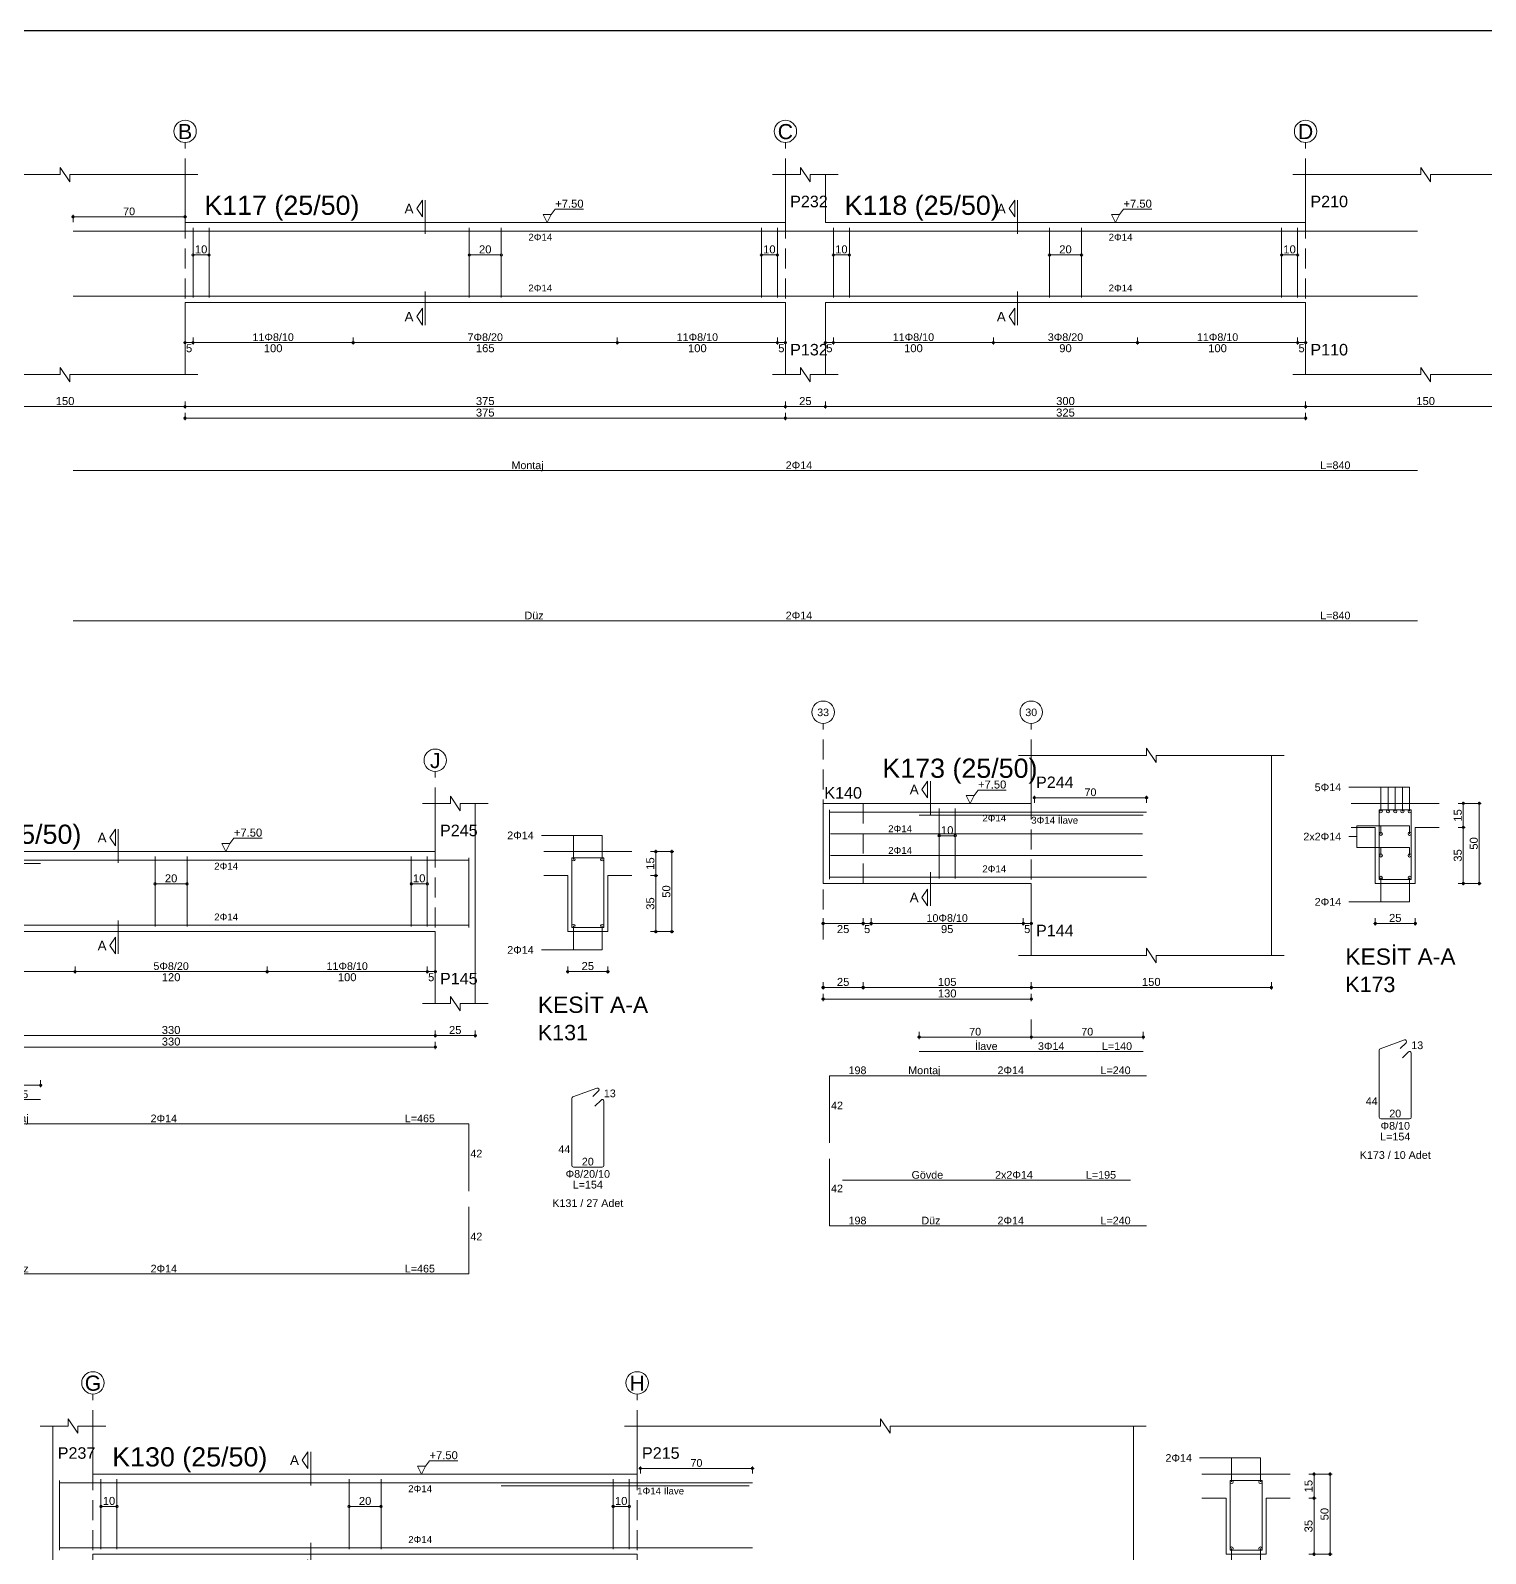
# Model space of a CAD drawing. Header units: millimetres. Extents: x 2232 to 85269, y -3593 to 5869.
# Drawn here: x 41947 to 43310, y -521 to 907 of the extents above; entities that cross this region are included whole.
import ezdxf

# ---------------------------------------------------------------- set-up
doc = ezdxf.new("R2010")
doc.units = ezdxf.units.MM
doc.linetypes.add('DASHDOT2', pattern=[12.7, 6.35, -3.175, 0, -3.175])
doc.linetypes.add('DASHED4', pattern=[18.75, 12.5, -6.25])
doc.layers.add('aks', color=251, linetype='DASHDOT2', lineweight=35)
for name, color, linetype in [('Donatı Topl. Uzun. Yazısı', 7, 'Continuous'), ('Donatı Uz. Yazısı', 7, 'Continuous'), ('Donatı Yazısı', 7, 'Continuous'), ('Donatı Çizgisi', 7, 'Continuous'), ('Kiriş', 7, 'Continuous'), ('Standart', 7, 'Continuous'), ('Ölçülendirme', 7, 'Continuous')]:
    doc.layers.add(name, color=color, linetype=linetype)
doc.styles.add('arial_1_18', font='arial.ttf', dxfattribs={"height": 0.2})

# ---------------------------------------------------------------- blocks, each defined once
blk = doc.blocks.new('IDE1089Entity7395')
at = {"layer": 'aks', "color": 30, "linetype": 'DASHED4', "lineweight": 5}
for points in [[(6796.43, 2001.7), (6796.43, 2136.7)], [(7171.43, 2001.7), (7171.43, 2136.7)], [(7496.43, 2001.7), (7496.43, 2136.7)]]:
    blk.add_lwpolyline(points, dxfattribs=at)
at = {"layer": 'aks', "color": 1, "linetype": 'Continuous', "lineweight": 5}
for centre in [(6796.43, 2143.7), (7171.43, 2143.7), (7496.43, 2143.7)]:
    blk.add_circle(centre, 7, dxfattribs=at)
at = {"layer": 'Donatı Çizgisi', "color": 5, "linetype": 'Continuous', "lineweight": 5}
for points in [[(6726.43, 2081.3), (7566.43, 2081.3)], [(6801.43, 2039.9), (6801.43, 2083.5)], [(6811.43, 2039.9), (6811.43, 2083.5)], [(6973.93, 2039.9), (6973.93, 2083.5)], [(6993.93, 2039.9), (6993.93, 2083.5)], [(7156.43, 2039.9), (7156.43, 2083.5)], [(7166.43, 2039.9), (7166.43, 2083.5)], [(7201.43, 2039.9), (7201.43, 2083.5)], [(7211.43, 2039.9), (7211.43, 2083.5)], [(7336.43, 2039.9), (7336.43, 2083.5)], [(7356.43, 2039.9), (7356.43, 2083.5)], [(7481.43, 2039.9), (7481.43, 2083.5)], [(7491.43, 2039.9), (7491.43, 2083.5)], [(6726.43, 2040.7), (7566.43, 2040.7)], [(6726.43, 1931.7), (7566.43, 1931.7)], [(6726.43, 1837.85), (7566.43, 1837.85)]]:
    blk.add_lwpolyline(points, dxfattribs=at)
at = {"layer": 'Kiriş', "color": 1, "linetype": 'Continuous', "lineweight": 5}
for points in [[(6638.43, 2116.7), (6718.43, 2116.7)], [(6718.43, 2116.7), (6718.43, 2121.2)], [(6724.43, 2112.2), (6718.43, 2121.2)], [(6724.43, 2112.2), (6724.43, 2116.7)], [(6724.43, 2116.7), (6804.43, 2116.7)], [(6796.43, 2086.7), (6796.43, 2116.7)], [(7163.43, 2116.7), (7180.93, 2116.7)], [(7171.43, 2086.7), (7171.43, 2116.7)], [(7180.93, 2116.7), (7180.93, 2121.2)], [(7186.93, 2112.2), (7180.93, 2121.2)], [(7186.93, 2116.7), (7204.43, 2116.7)], [(7186.93, 2112.2), (7186.93, 2116.7)], [(7196.43, 2086.7), (7196.43, 2116.7)], [(7488.43, 2116.7), (7568.43, 2116.7)], [(7496.43, 2086.7), (7496.43, 2116.7)], [(7568.43, 2116.7), (7568.43, 2121.2)], [(7574.43, 2112.2), (7568.43, 2121.2)], [(7574.43, 2116.7), (7654.43, 2116.7)], [(7574.43, 2112.2), (7574.43, 2116.7)], [(6796.43, 2086.7), (7171.43, 2086.7)], [(7196.43, 2086.7), (7496.43, 2086.7)], [(6796.43, 2036.7), (7171.43, 2036.7)], [(6796.43, 1991.7), (6796.43, 2036.7)], [(7171.43, 1991.7), (7171.43, 2036.7)], [(7196.43, 2036.7), (7496.43, 2036.7)], [(7196.43, 1991.7), (7196.43, 2036.7)], [(7496.43, 1991.7), (7496.43, 2036.7)], [(6638.43, 1991.7), (6718.43, 1991.7)], [(6724.43, 1987.2), (6718.43, 1996.2)], [(6718.43, 1991.7), (6718.43, 1996.2)], [(6724.43, 1991.7), (6804.43, 1991.7)], [(6724.43, 1987.2), (6724.43, 1991.7)], [(7163.43, 1991.7), (7180.93, 1991.7)], [(7186.93, 1987.2), (7180.93, 1996.2)], [(7180.93, 1991.7), (7180.93, 1996.2)], [(7186.93, 1991.7), (7204.43, 1991.7)], [(7186.93, 1987.2), (7186.93, 1991.7)], [(7488.43, 1991.7), (7568.43, 1991.7)], [(7574.43, 1987.2), (7568.43, 1996.2)], [(7568.43, 1991.7), (7568.43, 1996.2)], [(7574.43, 1991.7), (7654.43, 1991.7)], [(7574.43, 1987.2), (7574.43, 1991.7)]]:
    blk.add_lwpolyline(points, dxfattribs=at)
at = {"layer": 'Ölçülendirme', "color": 1, "linetype": 'Continuous', "lineweight": 5}
for points in [[(6941.18, 2095.45), (6944.68, 2100.7)], [(6944.68, 2090.2), (6941.18, 2095.45)], [(6944.68, 2090.2), (6944.68, 2100.7)], [(6946.43, 2079.7), (6946.43, 2100.7)], [(7025.18, 2091.7), (7027.68, 2095.03)], [(7027.68, 2095.03), (7045.35, 2095.03)], [(7311.18, 2095.45), (7314.68, 2100.7)], [(7314.68, 2090.2), (7311.18, 2095.45)], [(7314.68, 2090.2), (7314.68, 2100.7)], [(7316.43, 2079.7), (7316.43, 2100.7)], [(7380.18, 2091.7), (7382.68, 2095.03)], [(7382.68, 2095.03), (7400.35, 2095.03)], [(6725.43, 2090.3), (6797.43, 2090.3)], [(6726.43, 2087.05), (6726.43, 2091.55)], [(6796.43, 2087.05), (6796.43, 2091.55)], [(7022.68, 2086.7), (7020.18, 2091.7)], [(7020.18, 2091.7), (7025.18, 2091.7)], [(7025.18, 2091.7), (7022.68, 2086.7)], [(7022.68, 2086.7), (7022.68, 2086.7)], [(7377.68, 2086.7), (7375.18, 2091.7)], [(7375.18, 2091.7), (7380.18, 2091.7)], [(7380.18, 2091.7), (7377.68, 2086.7)], [(7377.68, 2086.7), (7377.68, 2086.7)], [(6801.43, 2066.5), (6811.43, 2066.5)], [(6973.93, 2066.5), (6993.93, 2066.5)], [(7156.43, 2066.5), (7166.43, 2066.5)], [(7201.43, 2066.5), (7211.43, 2066.5)], [(7336.43, 2066.5), (7356.43, 2066.5)], [(7481.43, 2066.5), (7491.43, 2066.5)], [(6946.43, 2022.7), (6946.43, 2043.7)], [(7316.43, 2022.7), (7316.43, 2043.7)], [(6941.18, 2027.95), (6944.68, 2033.2)], [(6944.68, 2022.7), (6941.18, 2027.95)], [(6944.68, 2022.7), (6944.68, 2033.2)], [(7311.18, 2027.95), (7314.68, 2033.2)], [(7314.68, 2022.7), (7311.18, 2027.95)], [(7314.68, 2022.7), (7314.68, 2033.2)], [(6795.43, 2011.7), (7172.43, 2011.7)], [(6796.43, 2010.45), (6796.43, 2014.95)], [(6801.43, 2010.45), (6801.43, 2014.95)], [(6901.43, 2010.45), (6901.43, 2014.95)], [(7066.43, 2010.45), (7066.43, 2014.95)], [(7166.43, 2010.45), (7166.43, 2014.95)], [(7171.43, 2010.45), (7171.43, 2014.95)], [(7195.43, 2011.7), (7497.43, 2011.7)], [(7196.43, 2010.45), (7196.43, 2014.95)], [(7201.43, 2010.45), (7201.43, 2014.95)], [(7301.43, 2010.45), (7301.43, 2014.95)], [(7391.43, 2010.45), (7391.43, 2014.95)], [(7491.43, 2010.45), (7491.43, 2014.95)], [(7496.43, 2010.45), (7496.43, 2014.95)], [(6645.43, 1971.7), (7647.43, 1971.7)], [(6796.43, 1970.45), (6796.43, 1974.95)], [(7171.43, 1970.45), (7171.43, 1974.95)], [(7196.43, 1970.45), (7196.43, 1974.95)], [(7496.43, 1970.45), (7496.43, 1974.95)], [(6795.43, 1964.5), (7497.43, 1964.5)], [(6796.43, 1963.25), (6796.43, 1967.75)], [(7171.43, 1963.25), (7171.43, 1967.75)], [(7496.43, 1963.25), (7496.43, 1967.75)]]:
    blk.add_lwpolyline(points, dxfattribs=at)
for centre in [(6726.43, 2090.3), (6796.43, 2090.3), (6801.43, 2066.5), (6811.43, 2066.5), (6973.93, 2066.5), (6993.93, 2066.5), (7156.43, 2066.5), (7166.43, 2066.5), (7201.43, 2066.5), (7211.43, 2066.5), (7336.43, 2066.5), (7356.43, 2066.5), (7481.43, 2066.5), (7491.43, 2066.5), (6796.43, 2011.7), (6801.43, 2011.7), (6801.43, 2011.7), (6901.43, 2011.7), (6901.43, 2011.7), (7066.43, 2011.7), (7066.43, 2011.7), (7166.43, 2011.7), (7166.43, 2011.7), (7171.43, 2011.7), (7196.43, 2011.7), (7201.43, 2011.7), (7201.43, 2011.7), (7301.43, 2011.7), (7301.43, 2011.7), (7391.43, 2011.7), (7391.43, 2011.7), (7491.43, 2011.7), (7491.43, 2011.7), (7496.43, 2011.7), (6796.43, 1971.7), (6796.43, 1971.7), (7171.43, 1971.7), (7171.43, 1971.7), (7196.43, 1971.7), (7196.43, 1971.7), (7496.43, 1971.7), (7496.43, 1971.7), (6796.43, 1964.5), (7171.43, 1964.5), (7171.43, 1964.5), (7496.43, 1964.5)]:
    blk.add_circle(centre, 0.75, dxfattribs=at)
at = {"layer": 'aks', "color": 1, "linetype": 'Continuous', "lineweight": 5, "style": 'arial_1_18'}
for s, p in [('B', (6792.03, 2138.82)), ('C', (7166.66, 2138.82)), ('D', (7491.66, 2138.82))]:
    blk.add_text(s, height=9.45, dxfattribs=at).set_placement(p)
at = {"layer": 'Donatı Topl. Uzun. Yazısı', "color": 1, "linetype": 'Continuous', "lineweight": 5, "style": 'arial_1_18'}
for p in [(7505.59, 1932.66), (7505.59, 1838.81)]:
    blk.add_text('L=840', height=4.8, dxfattribs=at).set_placement(p)
at = {"layer": 'Donatı Yazısı', "color": 5, "linetype": 'Continuous', "lineweight": 5, "style": 'arial_1_18'}
for p in [(7010.89, 2075.42), (7373.39, 2075.42), (7010.89, 2043.66), (7373.39, 2043.66)]:
    blk.add_text('2Φ14', height=4.32, rotation=360, dxfattribs=at).set_placement(p)
at = {"layer": 'Donatı Yazısı', "color": 1, "linetype": 'Continuous', "lineweight": 5, "style": 'arial_1_18'}
for s, p in [('Montaj', (7000.3, 1932.66)), ('Düz', (7008.5, 1838.81))]:
    blk.add_text(s, height=4.8, dxfattribs=at).set_placement(p)
at = {"layer": 'Donatı Yazısı', "color": 5, "linetype": 'Continuous', "lineweight": 5, "style": 'arial_1_18'}
for p in [(7171.63, 1932.66), (7171.63, 1838.81)]:
    blk.add_text('2Φ14', height=4.8, dxfattribs=at).set_placement(p)
at = {"layer": 'Kiriş', "color": 1, "linetype": 'Continuous', "lineweight": 5, "style": 'arial_1_18'}
for s, height, p in [('K117 (25/50)', 12, (6808.43, 2091.5)), ('P232', 7.2, (7174.43, 2096.3)), ('K118 (25/50)', 12, (7208.43, 2091.5)), ('P210', 7.2, (7499.43, 2096.3)), ('P132', 7.2, (7174.43, 2003.7)), ('P110', 7.2, (7499.43, 2003.7))]:
    blk.add_text(s, height=height, dxfattribs=at).set_placement(p)
at = {"layer": 'Ölçülendirme', "color": 1, "linetype": 'Continuous', "lineweight": 5, "style": 'arial_1_18'}
for s, height, p in [('70', 4.8, (6757.7, 2091.3)), ('A', 5.95, (6933.53, 2092.47)), ('+7.50', 5, (7027.68, 2096.03)), ('A', 5.95, (7303.53, 2092.47)), ('+7.50', 5, (7382.68, 2096.03)), ('A', 5.95, (6933.53, 2024.97)), ('A', 5.95, (7303.53, 2024.97)), ('5', 5, (6796.98, 2005.7)), ('100', 5, (6845.6, 2005.7)), ('165', 5, (6978.1, 2005.7)), ('100', 5, (7110.6, 2005.7)), ('5', 5, (7166.98, 2005.7)), ('5', 5, (7196.98, 2005.7)), ('100', 5, (7245.6, 2005.7)), ('90', 5, (7342.54, 2005.7)), ('100', 5, (7435.6, 2005.7)), ('5', 5, (7491.98, 2005.7)), ('150', 5, (6715.6, 1972.7)), ('375', 5, (6978.1, 1972.7)), ('375', 5, (6978.1, 1965.5)), ('25', 5, (7180.04, 1972.7)), ('300', 5, (7340.6, 1972.7)), ('325', 5, (7340.6, 1965.5)), ('150', 5, (7565.6, 1972.7))]:
    blk.add_text(s, height=height, dxfattribs=at).set_placement(p)
for s, p in [('10', (6802.54, 2067.46)), ('20', (6980.04, 2067.46)), ('10', (7157.54, 2067.46)), ('10', (7202.54, 2067.46)), ('20', (7342.54, 2067.46)), ('10', (7482.54, 2067.46))]:
    blk.add_text(s, height=5, rotation=360, dxfattribs=at).set_placement(p)
at = {"layer": 'Ölçülendirme', "color": 5, "linetype": 'Continuous', "lineweight": 5, "style": 'arial_1_18'}
for s, p in [('11Φ8/10', (6838.5, 2012.7)), ('7Φ8/20', (6972.86, 2012.7)), ('11Φ8/10', (7103.5, 2012.7)), ('11Φ8/10', (7238.5, 2012.7)), ('3Φ8/20', (7335.36, 2012.7)), ('11Φ8/10', (7428.5, 2012.7))]:
    blk.add_text(s, height=4.8, dxfattribs=at).set_placement(p)
blk = doc.blocks.new('IDE1089Entity7405')
at = {"layer": 'aks', "color": 30, "linetype": 'DASHED4', "lineweight": 5}
for points in [[(14602.53, 2016.8), (14602.53, 2151.8)], [(14942.53, 2016.8), (14942.53, 2151.8)], [(14942.53, 1955.8), (14942.53, 1966.8)]]:
    blk.add_lwpolyline(points, dxfattribs=at)
at = {"layer": 'aks', "color": 1, "linetype": 'Continuous', "lineweight": 5}
for centre in [(14602.53, 2158.8), (14942.53, 2158.8)]:
    blk.add_circle(centre, 7, dxfattribs=at)
at = {"layer": 'Donatı Çizgisi', "color": 5, "linetype": 'Continuous', "lineweight": 5}
for points in [[(14581.53, 2054.4), (14581.53, 2097.8)], [(14581.53, 2096.4), (15014.53, 2096.4)], [(14607.54, 2055), (14607.54, 2098.6)], [(14617.54, 2055), (14617.54, 2098.6)], [(14762.53, 2055), (14762.53, 2098.6)], [(14782.53, 2055), (14782.53, 2098.6)], [(14857.53, 2094.4), (15012.53, 2094.4)], [(14927.53, 2055), (14927.53, 2098.6)], [(14937.53, 2055), (14937.53, 2098.6)], [(15312.87, 2054.3), (15312.87, 2097.9)], [(15312.87, 2097.9), (15332.87, 2097.9)], [(15332.87, 2054.3), (15332.87, 2097.9)], [(14581.53, 2055.8), (15014.53, 2055.8)], [(15312.87, 2054.3), (15332.87, 2054.3)], [(15313.54, 1948.54), (15328.55, 1954.01)], [(15325.98, 1948.69), (15329.62, 1952.33)], [(14857.53, 1946.8), (15012.53, 1946.8)], [(15312.87, 1905.72), (15312.87, 1947.59)], [(15327.35, 1942.78), (15331.13, 1946.56)], [(15332.87, 1905.72), (15332.87, 1945.84)], [(14581.53, 1889.7), (14581.53, 1931.7)], [(14581.53, 1931.7), (15014.53, 1931.7)], [(15313.89, 1904.7), (15331.85, 1904.7)], [(14581.53, 1837.85), (14581.53, 1879.85)], [(14581.53, 1837.85), (15014.53, 1837.85)]]:
    blk.add_lwpolyline(points, dxfattribs=at)
for centre in [(15313.87, 2096.9), (15331.87, 2096.9), (15313.87, 2055.3), (15331.87, 2055.3)]:
    blk.add_circle(centre, 1, dxfattribs=at)
for centre, start, end in [((15328.89, 1953.05), 315, 110), ((15313.89, 1947.59), 110, 180), ((15331.85, 1945.84), 0, 135), ((15313.89, 1905.72), 180, 270), ((15331.85, 1905.72), 270, 0)]:
    blk.add_arc(centre, 1.02, start, end, dxfattribs=at)
at = {"layer": 'Kiriş', "color": 1, "linetype": 'Continuous', "lineweight": 5}
for points in [[(14569.53, 2131.8), (14587.03, 2131.8)], [(14577.53, 2006.8), (14577.53, 2131.8)], [(14587.03, 2131.8), (14587.03, 2136.3)], [(14593.03, 2127.3), (14587.03, 2136.3)], [(14593.03, 2127.3), (14593.03, 2131.8)], [(14593.03, 2131.8), (14610.54, 2131.8)], [(14602.53, 2101.8), (14602.53, 2131.8)], [(14934.53, 2131.8), (15094.53, 2131.8)], [(14942.53, 2101.8), (14942.53, 2131.8)], [(15094.53, 2131.8), (15094.53, 2136.3)], [(15100.53, 2127.3), (15094.53, 2136.3)], [(15100.53, 2131.8), (15260.54, 2131.8)], [(15100.53, 2127.3), (15100.53, 2131.8)], [(15252.54, 2006.8), (15252.54, 2131.8)], [(14602.53, 2101.8), (14942.53, 2101.8)], [(15295.37, 2101.8), (15350.37, 2101.8)], [(15295.37, 2086.8), (15310.37, 2086.8)], [(15310.37, 2051.8), (15310.37, 2086.8)], [(15335.37, 2086.8), (15350.37, 2086.8)], [(15335.37, 2051.8), (15335.37, 2086.8)], [(14602.53, 2051.8), (14942.53, 2051.8)], [(14602.53, 2006.8), (14602.53, 2051.8)], [(14942.53, 2006.8), (14942.53, 2051.8)], [(15310.37, 2051.8), (15335.37, 2051.8)], [(14593.03, 2002.3), (14587.03, 2011.3)], [(14587.03, 2006.8), (14587.03, 2011.3)], [(15100.53, 2002.3), (15094.53, 2011.3)], [(15094.53, 2006.8), (15094.53, 2011.3)], [(14569.53, 2006.8), (14587.03, 2006.8)], [(14593.03, 2006.8), (14610.54, 2006.8)], [(14593.03, 2002.3), (14593.03, 2006.8)], [(14934.53, 2006.8), (15094.53, 2006.8)], [(15100.53, 2006.8), (15260.54, 2006.8)], [(15100.53, 2002.3), (15100.53, 2006.8)]]:
    blk.add_lwpolyline(points, dxfattribs=at)
at = {"layer": 'Ölçülendirme', "color": 1, "linetype": 'Continuous', "lineweight": 5}
for points in [[(14733.29, 2110.55), (14736.79, 2115.8)], [(14736.79, 2105.3), (14736.79, 2115.8)], [(14738.54, 2094.8), (14738.54, 2115.8)], [(14736.79, 2105.3), (14733.29, 2110.55)], [(14807.78, 2101.8), (14805.28, 2106.8)], [(14805.28, 2106.8), (14810.28, 2106.8)], [(14810.28, 2106.8), (14807.78, 2101.8)], [(14810.28, 2106.8), (14812.78, 2110.13)], [(14812.78, 2110.13), (14830.46, 2110.13)], [(14943.53, 2105.4), (15015.53, 2105.4)], [(14944.53, 2102.15), (14944.53, 2106.65)], [(15014.53, 2102.15), (15014.53, 2106.65)], [(15293.87, 2111.9), (15331.87, 2111.9)], [(15313.87, 2096.9), (15313.87, 2111.9)], [(15331.87, 2096.9), (15331.87, 2111.9)], [(14807.78, 2101.8), (14807.78, 2101.8)], [(15362.12, 2101.8), (15376.62, 2101.8)], [(15365.37, 2050.8), (15365.37, 2102.8)], [(15375.37, 2050.8), (15375.37, 2102.8)], [(15362.12, 2086.8), (15366.62, 2086.8)], [(14607.54, 2081.6), (14617.54, 2081.6)], [(14762.53, 2081.6), (14782.53, 2081.6)], [(14927.53, 2081.6), (14937.53, 2081.6)], [(14738.54, 2037.8), (14738.54, 2058.8)], [(14733.29, 2043.05), (14736.79, 2048.3)], [(14736.79, 2037.8), (14736.79, 2048.3)], [(15313.87, 2040.3), (15313.87, 2055.3)], [(15331.87, 2040.3), (15331.87, 2055.3)], [(15362.12, 2051.8), (15376.62, 2051.8)], [(14736.79, 2037.8), (14733.29, 2043.05)], [(15293.87, 2040.3), (15331.87, 2040.3)], [(14602.53, 2025.55), (14602.53, 2030.05)], [(14607.54, 2025.55), (14607.54, 2030.05)], [(14707.54, 2025.55), (14707.54, 2030.05)], [(14837.53, 2025.55), (14837.53, 2030.05)], [(14937.53, 2025.55), (14937.53, 2030.05)], [(14942.53, 2025.55), (14942.53, 2030.05)], [(15310.37, 2025.55), (15310.37, 2030.05)], [(15335.37, 2025.55), (15335.37, 2030.05)], [(14601.53, 2026.8), (14943.53, 2026.8)], [(15309.37, 2026.8), (15336.37, 2026.8)], [(14577.53, 1985.55), (14577.53, 1990.05)], [(14602.53, 1985.55), (14602.53, 1990.05)], [(14942.53, 1985.55), (14942.53, 1990.05)], [(15252.54, 1985.55), (15252.54, 1990.05)], [(14576.53, 1986.8), (15253.54, 1986.8)], [(14601.53, 1979.6), (14943.53, 1979.6)], [(14602.53, 1978.35), (14602.53, 1982.85)], [(14942.53, 1978.35), (14942.53, 1982.85)], [(14856.53, 1955.8), (14943.53, 1955.8)], [(14857.53, 1954.55), (14857.53, 1959.05)], [(14941.53, 1955.8), (15013.53, 1955.8)], [(14942.53, 1954.55), (14942.53, 1959.05)], [(14942.53, 1954.55), (14942.53, 1959.05)], [(15012.53, 1954.55), (15012.53, 1959.05)]]:
    blk.add_lwpolyline(points, dxfattribs=at)
for centre in [(14944.53, 2105.4), (15014.53, 2105.4), (15365.37, 2101.8), (15375.37, 2101.8), (15365.37, 2086.8), (14607.54, 2081.6), (14617.54, 2081.6), (14762.53, 2081.6), (14782.53, 2081.6), (14927.53, 2081.6), (14937.53, 2081.6), (15365.37, 2051.8), (15375.37, 2051.8), (14602.53, 2026.8), (14607.54, 2026.8), (14607.54, 2026.8), (14707.54, 2026.8), (14707.54, 2026.8), (14837.53, 2026.8), (14837.53, 2026.8), (14937.53, 2026.8), (14937.53, 2026.8), (14942.53, 2026.8), (15310.37, 2026.8), (15335.37, 2026.8), (14577.53, 1986.8), (14602.53, 1986.8), (14602.53, 1986.8), (14602.53, 1979.6), (14942.53, 1986.8), (14942.53, 1986.8), (14942.53, 1979.6), (15252.54, 1986.8), (14857.53, 1955.8), (14942.53, 1955.8), (14942.53, 1955.8), (15012.53, 1955.8)]:
    blk.add_circle(centre, 0.75, dxfattribs=at)
at = {"layer": 'aks', "color": 1, "linetype": 'Continuous', "lineweight": 5, "style": 'arial_1_18'}
for s, p in [('G', (14597.4, 2153.92)), ('H', (14937.77, 2153.92))]:
    blk.add_text(s, height=9.45, dxfattribs=at).set_placement(p)
at = {"layer": 'Donatı Topl. Uzun. Yazısı', "color": 1, "linetype": 'Continuous', "lineweight": 5, "style": 'arial_1_18'}
for s, p in [('L=155', (14985.95, 1947.76)), ('L=475', (14974.05, 1932.66)), ('L=154', (15313.45, 1891.26)), ('L=475', (14974.05, 1838.81))]:
    blk.add_text(s, height=4.8, dxfattribs=at).set_placement(p)
at = {"layer": 'Donatı Uz. Yazısı', "color": 1, "linetype": 'Continuous', "lineweight": 5, "style": 'arial_1_18'}
for s, p in [('13', (15332.87, 1948.3)), ('433', (14607.51, 1932.66)), ('42', (14582.49, 1910.7)), ('44', (15304.45, 1913.42)), ('20', (15319.14, 1905.66)), ('42', (14582.49, 1858.85)), ('433', (14607.51, 1838.81))]:
    blk.add_text(s, height=4.8, dxfattribs=at).set_placement(p)
at = {"layer": 'Donatı Yazısı', "color": 5, "linetype": 'Continuous', "lineweight": 5, "style": 'arial_1_18'}
for s, height, p in [('2Φ14', 4.8, (15272.54, 2109.5)), ('1Φ14 İlave', 4.32, (14942.53, 2089.12)), ('2Φ14', 4.8, (15272.54, 2037.9)), ('1Φ14', 4.8, (14939.68, 1947.76)), ('2Φ14', 4.8, (14811.02, 1932.66)), ('Φ8/20/10', 4.8, (15309.01, 1897.98)), ('K130 / 27 Adet', 4.8, (15300.69, 1879.74)), ('2Φ14', 4.8, (14811.02, 1838.81))]:
    blk.add_text(s, height=height, dxfattribs=at).set_placement(p)
for p in [(14799.49, 2090.52), (14799.49, 2058.76)]:
    blk.add_text('2Φ14', height=4.32, rotation=360, dxfattribs=at).set_placement(p)
at = {"layer": 'Donatı Yazısı', "color": 1, "linetype": 'Continuous', "lineweight": 5, "style": 'arial_1_18'}
for s, p in [('İlave', (14897.62, 1947.76)), ('Montaj', (14712.96, 1932.66)), ('Düz', (14721.16, 1838.81))]:
    blk.add_text(s, height=4.8, dxfattribs=at).set_placement(p)
at = {"layer": 'Kiriş', "color": 1, "linetype": 'Continuous', "lineweight": 5, "style": 'arial_1_18'}
for s, height, p in [('P237', 7.2, (14580.53, 2111.4)), ('K130 (25/50)', 12, (14614.54, 2106.6)), ('P215', 7.2, (14945.53, 2111.4)), ('P137', 7.2, (14580.53, 2018.8)), ('P115', 7.2, (14945.53, 2018.8)), ('KESİT A-A', 10.2, (15291.67, 2001)), ('K130', 9.6, (15291.67, 1983.92))]:
    blk.add_text(s, height=height, dxfattribs=at).set_placement(p)
at = {"layer": 'Ölçülendirme', "color": 1, "linetype": 'Continuous', "lineweight": 5, "style": 'arial_1_18'}
for s, height, p in [('A', 5.95, (14725.64, 2107.57)), ('+7.50', 5, (14812.78, 2111.13)), ('70', 4.8, (14975.81, 2106.4)), ('A', 5.95, (14725.64, 2040.07)), ('25', 5, (15318.98, 2027.76)), ('5', 5, (14603.09, 2020.8)), ('100', 5, (14651.71, 2020.8)), ('130', 5, (14766.71, 2020.8)), ('100', 5, (14881.71, 2020.8)), ('5', 5, (14938.09, 2020.8)), ('25', 5, (14586.15, 1987.8)), ('340', 5, (14766.71, 1987.8)), ('310', 5, (15091.71, 1987.8)), ('340', 5, (14766.71, 1980.6))]:
    blk.add_text(s, height=height, dxfattribs=at).set_placement(p)
for s, rotation, p in [('15', 90, (15364.41, 2090.42)), ('10', 360, (14608.65, 2082.56)), ('20', 360, (14768.65, 2082.56)), ('10', 360, (14928.65, 2082.56)), ('50', 90, (15374.41, 2072.92)), ('35', 90, (15364.41, 2065.42))]:
    blk.add_text(s, height=5, rotation=rotation, dxfattribs=at).set_placement(p)
at = {"layer": 'Ölçülendirme', "color": 5, "linetype": 'Continuous', "lineweight": 5, "style": 'arial_1_18'}
for s, p in [('11Φ8/10', (14644.61, 2027.8)), ('5Φ8/20', (14761.47, 2027.8)), ('11Φ8/10', (14874.61, 2027.8)), ('85', (14896.31, 1956.8)), ('70', (14973.81, 1956.8))]:
    blk.add_text(s, height=4.8, dxfattribs=at).set_placement(p)
blk = doc.blocks.new('IDE1089Entity7406')
at = {"layer": 'aks', "color": 30, "linetype": 'DASHED4', "lineweight": 5}
for points in [[(15706.74, 2016.8), (15706.74, 2151.8)], [(16036.74, 2016.8), (16036.74, 2151.8)], [(15706.74, 1955.8), (15706.74, 1966.8)]]:
    blk.add_lwpolyline(points, dxfattribs=at)
at = {"layer": 'aks', "color": 1, "linetype": 'Continuous', "lineweight": 5}
for centre in [(15706.74, 2158.8), (16036.74, 2158.8)]:
    blk.add_circle(centre, 7, dxfattribs=at)
at = {"layer": 'Donatı Çizgisi', "color": 5, "linetype": 'Continuous', "lineweight": 5}
for points in [[(15634.74, 2096.4), (16057.74, 2096.4)], [(15635.74, 2094.4), (15790.24, 2094.4)], [(15711.74, 2055), (15711.74, 2098.6)], [(15721.74, 2055), (15721.74, 2098.6)], [(15861.74, 2055), (15861.74, 2098.6)], [(15881.74, 2055), (15881.74, 2098.6)], [(16021.74, 2055), (16021.74, 2098.6)], [(16031.74, 2055), (16031.74, 2098.6)], [(16057.74, 2054.4), (16057.74, 2097.8)], [(16122.07, 2054.3), (16122.07, 2097.9)], [(16122.07, 2097.9), (16142.07, 2097.9)], [(16142.07, 2054.3), (16142.07, 2097.9)], [(15634.74, 2055.8), (16057.74, 2055.8)], [(16122.07, 2054.3), (16142.07, 2054.3)], [(16122.74, 1948.54), (16137.75, 1954.01)], [(16135.18, 1948.69), (16138.82, 1952.33)], [(15635.74, 1946.8), (15790.24, 1946.8)], [(16122.07, 1905.72), (16122.07, 1947.59)], [(16136.56, 1942.78), (16140.33, 1946.56)], [(16142.07, 1905.72), (16142.07, 1945.84)], [(15634.74, 1931.7), (16057.74, 1931.7)], [(16057.74, 1889.7), (16057.74, 1931.7)], [(16123.09, 1904.7), (16141.05, 1904.7)], [(16057.74, 1837.85), (16057.74, 1879.85)], [(15634.74, 1837.85), (16057.74, 1837.85)]]:
    blk.add_lwpolyline(points, dxfattribs=at)
for centre in [(16123.07, 2096.9), (16141.07, 2096.9), (16123.07, 2055.3), (16141.07, 2055.3)]:
    blk.add_circle(centre, 1, dxfattribs=at)
for centre, start, end in [((16138.1, 1953.05), 315, 110), ((16123.09, 1947.59), 110, 180), ((16141.05, 1945.84), 0, 135), ((16123.09, 1905.72), 180, 270), ((16141.05, 1905.72), 270, 0)]:
    blk.add_arc(centre, 1.02, start, end, dxfattribs=at)
at = {"layer": 'Kiriş', "color": 1, "linetype": 'Continuous', "lineweight": 5}
for points in [[(15388.74, 2131.8), (15548.74, 2131.8)], [(15396.74, 2006.8), (15396.74, 2131.8)], [(15548.74, 2131.8), (15548.74, 2136.3)], [(15554.74, 2127.3), (15548.74, 2136.3)], [(15554.74, 2127.3), (15554.74, 2131.8)], [(15554.74, 2131.8), (15714.74, 2131.8)], [(15706.74, 2101.8), (15706.74, 2131.8)], [(16028.74, 2131.8), (16046.24, 2131.8)], [(16036.74, 2101.8), (16036.74, 2131.8)], [(16046.24, 2131.8), (16046.24, 2136.3)], [(16052.24, 2127.3), (16046.24, 2136.3)], [(16052.24, 2131.8), (16069.74, 2131.8)], [(16052.24, 2127.3), (16052.24, 2131.8)], [(16061.74, 2006.8), (16061.74, 2131.8)], [(15706.74, 2101.8), (16036.74, 2101.8)], [(16104.57, 2101.8), (16159.57, 2101.8)], [(16104.57, 2086.8), (16119.57, 2086.8)], [(16119.57, 2051.8), (16119.57, 2086.8)], [(16144.57, 2086.8), (16159.57, 2086.8)], [(16144.57, 2051.8), (16144.57, 2086.8)], [(15706.74, 2051.8), (16036.74, 2051.8)], [(15706.74, 2006.8), (15706.74, 2051.8)], [(16036.74, 2006.8), (16036.74, 2051.8)], [(16119.57, 2051.8), (16144.57, 2051.8)], [(15554.74, 2002.3), (15548.74, 2011.3)], [(15548.74, 2006.8), (15548.74, 2011.3)], [(16052.24, 2002.3), (16046.24, 2011.3)], [(16046.24, 2006.8), (16046.24, 2011.3)], [(15388.74, 2006.8), (15548.74, 2006.8)], [(15554.74, 2006.8), (15714.74, 2006.8)], [(15554.74, 2002.3), (15554.74, 2006.8)], [(16028.74, 2006.8), (16046.24, 2006.8)], [(16052.24, 2006.8), (16069.74, 2006.8)], [(16052.24, 2002.3), (16052.24, 2006.8)]]:
    blk.add_lwpolyline(points, dxfattribs=at)
at = {"layer": 'Ölçülendirme', "color": 1, "linetype": 'Continuous', "lineweight": 5}
for points in [[(15833.49, 2110.55), (15836.99, 2115.8)], [(15836.99, 2105.3), (15836.99, 2115.8)], [(15838.74, 2094.8), (15838.74, 2115.8)], [(15633.74, 2105.4), (15705.74, 2105.4)], [(15634.74, 2102.15), (15634.74, 2106.65)], [(15704.74, 2102.15), (15704.74, 2106.65)], [(15836.99, 2105.3), (15833.49, 2110.55)], [(15905.99, 2101.8), (15903.49, 2106.8)], [(15903.49, 2106.8), (15908.49, 2106.8)], [(15908.49, 2106.8), (15905.99, 2101.8)], [(15908.49, 2106.8), (15910.99, 2110.13)], [(15910.99, 2110.13), (15928.66, 2110.13)], [(16103.07, 2111.9), (16141.07, 2111.9)], [(16123.07, 2096.9), (16123.07, 2111.9)], [(16141.07, 2096.9), (16141.07, 2111.9)], [(15905.99, 2101.8), (15905.99, 2101.8)], [(16171.32, 2101.8), (16185.82, 2101.8)], [(16174.57, 2050.8), (16174.57, 2102.8)], [(16184.57, 2050.8), (16184.57, 2102.8)], [(16171.32, 2086.8), (16175.82, 2086.8)], [(15711.74, 2081.6), (15721.74, 2081.6)], [(15861.74, 2081.6), (15881.74, 2081.6)], [(16021.74, 2081.6), (16031.74, 2081.6)], [(15838.74, 2037.8), (15838.74, 2058.8)], [(15833.49, 2043.05), (15836.99, 2048.3)], [(15836.99, 2037.8), (15836.99, 2048.3)], [(16123.07, 2040.3), (16123.07, 2055.3)], [(16141.07, 2040.3), (16141.07, 2055.3)], [(16171.32, 2051.8), (16185.82, 2051.8)], [(15836.99, 2037.8), (15833.49, 2043.05)], [(16103.07, 2040.3), (16141.07, 2040.3)], [(15706.74, 2025.55), (15706.74, 2030.05)], [(15711.74, 2025.55), (15711.74, 2030.05)], [(15811.74, 2025.55), (15811.74, 2030.05)], [(15931.74, 2025.55), (15931.74, 2030.05)], [(16031.74, 2025.55), (16031.74, 2030.05)], [(16036.74, 2025.55), (16036.74, 2030.05)], [(16119.57, 2025.55), (16119.57, 2030.05)], [(16144.57, 2025.55), (16144.57, 2030.05)], [(15705.74, 2026.8), (16037.74, 2026.8)], [(16118.57, 2026.8), (16145.57, 2026.8)], [(15396.74, 1985.55), (15396.74, 1990.05)], [(15706.74, 1985.55), (15706.74, 1990.05)], [(16036.74, 1985.55), (16036.74, 1990.05)], [(16061.74, 1985.55), (16061.74, 1990.05)], [(15395.74, 1986.8), (16062.74, 1986.8)], [(15705.74, 1979.6), (16037.74, 1979.6)], [(15706.74, 1978.35), (15706.74, 1982.85)], [(16036.74, 1978.35), (16036.74, 1982.85)], [(15634.74, 1955.8), (15707.74, 1955.8)], [(15635.74, 1954.55), (15635.74, 1959.05)], [(15705.74, 1955.8), (15791.24, 1955.8)], [(15706.74, 1954.55), (15706.74, 1959.05)], [(15706.74, 1954.55), (15706.74, 1959.05)], [(15790.24, 1954.55), (15790.24, 1959.05)]]:
    blk.add_lwpolyline(points, dxfattribs=at)
for centre in [(15634.74, 2105.4), (15704.74, 2105.4), (16174.57, 2101.8), (16184.57, 2101.8), (16174.57, 2086.8), (15711.74, 2081.6), (15721.74, 2081.6), (15861.74, 2081.6), (15881.74, 2081.6), (16021.74, 2081.6), (16031.74, 2081.6), (16174.57, 2051.8), (16184.57, 2051.8), (15706.74, 2026.8), (15711.74, 2026.8), (15711.74, 2026.8), (15811.74, 2026.8), (15811.74, 2026.8), (15931.74, 2026.8), (15931.74, 2026.8), (16031.74, 2026.8), (16031.74, 2026.8), (16036.74, 2026.8), (16119.57, 2026.8), (16144.57, 2026.8), (15396.74, 1986.8), (15706.74, 1986.8), (15706.74, 1986.8), (15706.74, 1979.6), (16036.74, 1986.8), (16036.74, 1986.8), (16036.74, 1979.6), (16061.74, 1986.8), (15635.74, 1955.8), (15706.74, 1955.8), (15706.74, 1955.8), (15790.24, 1955.8)]:
    blk.add_circle(centre, 0.75, dxfattribs=at)
at = {"layer": 'aks', "color": 1, "linetype": 'Continuous', "lineweight": 5, "style": 'arial_1_18'}
for s, p in [('I', (15704.9, 2153.92)), ('J', (16033.44, 2153.92))]:
    blk.add_text(s, height=9.45, dxfattribs=at).set_placement(p)
at = {"layer": 'Donatı Topl. Uzun. Yazısı', "color": 1, "linetype": 'Continuous', "lineweight": 5, "style": 'arial_1_18'}
for s, p in [('L=155', (15763.68, 1947.76)), ('L=465', (16017.75, 1932.66)), ('L=154', (16122.66, 1891.26)), ('L=465', (16017.75, 1838.81))]:
    blk.add_text(s, height=4.8, dxfattribs=at).set_placement(p)
at = {"layer": 'Donatı Uz. Yazısı', "color": 1, "linetype": 'Continuous', "lineweight": 5, "style": 'arial_1_18'}
for s, p in [('13', (16142.07, 1948.3)), ('423', (15660.12, 1932.66)), ('42', (16058.7, 1910.7)), ('44', (16113.65, 1913.42)), ('20', (16128.34, 1905.66)), ('42', (16058.7, 1858.85)), ('423', (15660.12, 1838.81))]:
    blk.add_text(s, height=4.8, dxfattribs=at).set_placement(p)
at = {"layer": 'Donatı Yazısı', "color": 5, "linetype": 'Continuous', "lineweight": 5, "style": 'arial_1_18'}
for s, height, p in [('2Φ14', 4.8, (16081.74, 2109.5)), ('1Φ14 İlave', 4.32, (15677.43, 2089.12)), ('2Φ14', 4.8, (16081.74, 2037.9)), ('1Φ14', 4.8, (15717.62, 1947.76)), ('2Φ14', 4.8, (15858.93, 1932.66)), ('Φ8/20/10', 4.8, (16118.21, 1897.98)), ('K131 / 27 Adet', 4.8, (16109.89, 1879.74)), ('2Φ14', 4.8, (15858.93, 1838.81))]:
    blk.add_text(s, height=height, dxfattribs=at).set_placement(p)
for p in [(15898.7, 2090.52), (15898.7, 2058.76)]:
    blk.add_text('2Φ14', height=4.32, rotation=360, dxfattribs=at).set_placement(p)
at = {"layer": 'Donatı Yazısı', "color": 1, "linetype": 'Continuous', "lineweight": 5, "style": 'arial_1_18'}
for s, p in [('İlave', (15675.64, 1947.76)), ('Montaj', (15762.66, 1932.66)), ('Düz', (15770.87, 1838.81))]:
    blk.add_text(s, height=4.8, dxfattribs=at).set_placement(p)
at = {"layer": 'Kiriş', "color": 1, "linetype": 'Continuous', "lineweight": 5, "style": 'arial_1_18'}
for s, height, p in [('P215', 7.2, (15399.74, 2111.4)), ('K131 (25/50)', 12, (15718.74, 2106.6)), ('P245', 7.2, (16039.74, 2111.4)), ('P115', 7.2, (15399.74, 2018.8)), ('P145', 7.2, (16039.74, 2018.8)), ('KESİT A-A', 10.2, (16100.87, 2001)), ('K131', 9.6, (16100.87, 1983.92))]:
    blk.add_text(s, height=height, dxfattribs=at).set_placement(p)
at = {"layer": 'Ölçülendirme', "color": 1, "linetype": 'Continuous', "lineweight": 5, "style": 'arial_1_18'}
for s, height, p in [('A', 5.95, (15825.85, 2107.57)), ('+7.50', 5, (15910.99, 2111.13)), ('70', 4.8, (15666.01, 2106.4)), ('A', 5.95, (15825.85, 2040.07)), ('25', 5, (16128.19, 2027.76)), ('5', 5, (15707.3, 2020.8)), ('100', 5, (15755.91, 2020.8)), ('120', 5, (15865.91, 2020.8)), ('100', 5, (15975.91, 2020.8)), ('5', 5, (16032.3, 2020.8)), ('310', 5, (15545.91, 1987.8)), ('330', 5, (15865.91, 1987.8)), ('25', 5, (16045.35, 1987.8)), ('330', 5, (15865.91, 1980.6))]:
    blk.add_text(s, height=height, dxfattribs=at).set_placement(p)
for s, rotation, p in [('15', 90, (16173.61, 2090.42)), ('10', 360, (15712.85, 2082.56)), ('20', 360, (15867.85, 2082.56)), ('10', 360, (16022.85, 2082.56)), ('50', 90, (16183.61, 2072.92)), ('35', 90, (16173.61, 2065.42))]:
    blk.add_text(s, height=5, rotation=rotation, dxfattribs=at).set_placement(p)
at = {"layer": 'Ölçülendirme', "color": 5, "linetype": 'Continuous', "lineweight": 5, "style": 'arial_1_18'}
for s, p in [('11Φ8/10', (15748.81, 2027.8)), ('5Φ8/20', (15860.67, 2027.8)), ('11Φ8/10', (15968.81, 2027.8)), ('71', (15667.51, 1956.8)), ('84', (15744.76, 1956.8))]:
    blk.add_text(s, height=4.8, dxfattribs=at).set_placement(p)
blk = doc.blocks.new('IDE1089Entity7436')
at = {"layer": 'aks', "color": 30, "linetype": 'DASHED4', "lineweight": 5}
for points in [[(15312.89, 1648.65), (15312.89, 1783.65)], [(15442.89, 1648.65), (15442.89, 1783.65)], [(15442.89, 1587.65), (15442.89, 1598.65)]]:
    blk.add_lwpolyline(points, dxfattribs=at)
at = {"layer": 'aks', "color": 1, "linetype": 'Continuous', "lineweight": 5}
for centre in [(15312.89, 1790.65), (15442.89, 1790.65)]:
    blk.add_circle(centre, 7, dxfattribs=at)
at = {"layer": 'Donatı Çizgisi', "color": 5, "linetype": 'Continuous', "lineweight": 5}
for points in [[(15316.89, 1686.25), (15316.89, 1729.65)], [(15316.89, 1728.25), (15514.89, 1728.25)], [(15372.89, 1726.25), (15512.89, 1726.25)], [(15385.39, 1686.85), (15385.39, 1730.45)], [(15395.39, 1686.85), (15395.39, 1730.45)], [(15660.31, 1686.15), (15660.31, 1729.75)], [(15660.31, 1729.75), (15680.31, 1729.75)], [(15680.31, 1686.15), (15680.31, 1729.75)], [(15317.39, 1714.72), (15512.39, 1714.72)], [(15317.39, 1701.18), (15512.39, 1701.18)], [(15316.89, 1687.65), (15514.89, 1687.65)], [(15660.31, 1686.15), (15680.31, 1686.15)], [(15660.98, 1580.39), (15675.98, 1585.86)], [(15673.41, 1580.54), (15677.05, 1584.18)], [(15372.89, 1578.65), (15512.89, 1578.65)], [(15660.31, 1537.57), (15660.31, 1579.44)], [(15674.79, 1574.63), (15678.56, 1578.41)], [(15680.31, 1537.57), (15680.31, 1577.69)], [(15316.89, 1521.55), (15316.89, 1563.55)], [(15316.89, 1563.55), (15514.89, 1563.55)], [(15661.33, 1536.55), (15679.29, 1536.55)], [(15316.89, 1469.7), (15316.89, 1511.7)], [(15324.89, 1498.23), (15504.89, 1498.23)], [(15316.89, 1469.7), (15514.89, 1469.7)]]:
    blk.add_lwpolyline(points, dxfattribs=at)
for centre in [(15661.31, 1728.75), (15665.81, 1728.75), (15670.31, 1728.75), (15674.81, 1728.75), (15679.31, 1728.75), (15661.31, 1714.72), (15679.31, 1714.72), (15661.31, 1701.18), (15679.31, 1701.18), (15661.31, 1687.15), (15679.31, 1687.15)]:
    blk.add_circle(centre, 1, dxfattribs=at)
for centre, start, end in [((15661.33, 1579.44), 110, 180), ((15676.33, 1584.9), 315, 110), ((15679.29, 1577.69), 0, 135), ((15661.33, 1537.57), 180, 270), ((15679.29, 1537.57), 270, 0)]:
    blk.add_arc(centre, 1.02, start, end, dxfattribs=at)
at = {"layer": 'Kiriş', "color": 1, "linetype": 'Continuous', "lineweight": 5}
for points in [[(15434.89, 1763.65), (15514.89, 1763.65)], [(15442.89, 1733.65), (15442.89, 1763.65)], [(15514.89, 1763.65), (15514.89, 1768.15)], [(15520.89, 1759.15), (15514.89, 1768.15)], [(15520.89, 1759.15), (15520.89, 1763.65)], [(15520.89, 1763.65), (15600.89, 1763.65)], [(15592.89, 1638.65), (15592.89, 1763.65)], [(15312.89, 1683.65), (15312.89, 1733.65)], [(15312.89, 1733.65), (15442.89, 1733.65)], [(15642.81, 1733.65), (15697.81, 1733.65)], [(15642.81, 1718.65), (15657.81, 1718.65)], [(15657.81, 1683.65), (15657.81, 1718.65)], [(15682.81, 1718.65), (15697.81, 1718.65)], [(15682.81, 1683.65), (15682.81, 1718.65)], [(15312.89, 1683.65), (15442.89, 1683.65)], [(15442.89, 1638.65), (15442.89, 1683.65)], [(15657.81, 1683.65), (15682.81, 1683.65)], [(15434.89, 1638.65), (15514.89, 1638.65)], [(15520.89, 1634.15), (15514.89, 1643.15)], [(15514.89, 1638.65), (15514.89, 1643.15)], [(15520.89, 1638.65), (15600.89, 1638.65)], [(15520.89, 1634.15), (15520.89, 1638.65)]]:
    blk.add_lwpolyline(points, dxfattribs=at)
at = {"layer": 'Kiriş', "color": 1, "linetype": 'DASHED4', "lineweight": 5}
for points in [[(15312.89, 1683.65), (15312.89, 1733.65)], [(15337.89, 1683.65), (15337.89, 1733.65)]]:
    blk.add_lwpolyline(points, dxfattribs=at)
at = {"layer": 'Ölçülendirme', "color": 1, "linetype": 'Continuous', "lineweight": 5}
for points in [[(15374.64, 1742.4), (15378.14, 1747.65)], [(15378.14, 1737.15), (15374.64, 1742.4)], [(15378.14, 1737.15), (15378.14, 1747.65)], [(15379.89, 1726.65), (15379.89, 1747.65)], [(15407.14, 1738.65), (15409.64, 1741.98)], [(15409.64, 1741.98), (15427.31, 1741.98)], [(15641.31, 1743.75), (15679.31, 1743.75)], [(15661.31, 1728.75), (15661.31, 1743.75)], [(15665.81, 1728.75), (15665.81, 1743.75)], [(15670.31, 1728.75), (15670.31, 1743.75)], [(15674.81, 1728.75), (15674.81, 1743.75)], [(15679.31, 1728.75), (15679.31, 1743.75)], [(15404.64, 1733.65), (15402.14, 1738.65)], [(15402.14, 1738.65), (15407.14, 1738.65)], [(15407.14, 1738.65), (15404.64, 1733.65)], [(15404.64, 1733.65), (15404.64, 1733.65)], [(15443.89, 1737.25), (15515.89, 1737.25)], [(15444.89, 1734), (15444.89, 1738.5)], [(15514.89, 1734), (15514.89, 1738.5)], [(15709.56, 1733.65), (15724.06, 1733.65)], [(15712.81, 1682.65), (15712.81, 1734.65)], [(15722.81, 1682.65), (15722.81, 1734.65)], [(15385.39, 1713.45), (15395.39, 1713.45)], [(15641.31, 1712.95), (15646.31, 1712.95)], [(15646.31, 1719.72), (15679.31, 1719.72)], [(15646.31, 1706.18), (15646.31, 1719.72)], [(15661.31, 1714.72), (15661.31, 1719.72)], [(15679.31, 1714.72), (15679.31, 1719.72)], [(15709.56, 1718.65), (15714.06, 1718.65)], [(15646.31, 1706.18), (15679.31, 1706.18)], [(15661.31, 1701.18), (15661.31, 1706.18)], [(15679.31, 1701.18), (15679.31, 1706.18)], [(15379.89, 1669.65), (15379.89, 1690.65)], [(15661.31, 1672.15), (15661.31, 1687.15)], [(15679.31, 1672.15), (15679.31, 1687.15)], [(15374.64, 1674.9), (15378.14, 1680.15)], [(15378.14, 1669.65), (15374.64, 1674.9)], [(15378.14, 1669.65), (15378.14, 1680.15)], [(15709.56, 1683.65), (15724.06, 1683.65)], [(15641.31, 1672.15), (15679.31, 1672.15)], [(15311.89, 1658.65), (15443.89, 1658.65)], [(15312.89, 1657.4), (15312.89, 1661.9)], [(15337.89, 1657.4), (15337.89, 1661.9)], [(15342.89, 1657.4), (15342.89, 1661.9)], [(15437.89, 1657.4), (15437.89, 1661.9)], [(15442.89, 1657.4), (15442.89, 1661.9)], [(15656.81, 1658.65), (15683.81, 1658.65)], [(15657.81, 1657.4), (15657.81, 1661.9)], [(15682.81, 1657.4), (15682.81, 1661.9)], [(15311.89, 1618.65), (15593.89, 1618.65)], [(15312.89, 1617.4), (15312.89, 1621.9)], [(15337.89, 1617.4), (15337.89, 1621.9)], [(15442.89, 1617.4), (15442.89, 1621.9)], [(15592.89, 1617.4), (15592.89, 1621.9)], [(15311.89, 1611.45), (15443.89, 1611.45)], [(15312.89, 1610.2), (15312.89, 1614.7)], [(15442.89, 1610.2), (15442.89, 1614.7)], [(15372.89, 1586.4), (15372.89, 1590.9)], [(15442.89, 1586.4), (15442.89, 1590.9)], [(15442.89, 1586.4), (15442.89, 1590.9)], [(15512.89, 1586.4), (15512.89, 1590.9)], [(15371.89, 1587.65), (15443.89, 1587.65)], [(15441.89, 1587.65), (15513.89, 1587.65)]]:
    blk.add_lwpolyline(points, dxfattribs=at)
for centre in [(15444.89, 1737.25), (15514.89, 1737.25), (15712.81, 1733.65), (15722.81, 1733.65), (15385.39, 1713.45), (15395.39, 1713.45), (15712.81, 1718.65), (15712.81, 1683.65), (15722.81, 1683.65), (15312.89, 1658.65), (15337.89, 1658.65), (15337.89, 1658.65), (15342.89, 1658.65), (15342.89, 1658.65), (15437.89, 1658.65), (15437.89, 1658.65), (15442.89, 1658.65), (15657.81, 1658.65), (15682.81, 1658.65), (15312.89, 1618.65), (15337.89, 1618.65), (15337.89, 1618.65), (15442.89, 1618.65), (15442.89, 1618.65), (15592.89, 1618.65), (15312.89, 1611.45), (15442.89, 1611.45), (15372.89, 1587.65), (15442.89, 1587.65), (15442.89, 1587.65), (15512.89, 1587.65)]:
    blk.add_circle(centre, 0.75, dxfattribs=at)
at = {"layer": 'aks', "color": 1, "linetype": 'Continuous', "lineweight": 5, "style": 'arial_1_18'}
for s, p in [('33', (15309.22, 1788.21)), ('30', (15439.22, 1788.21))]:
    blk.add_text(s, height=4.725, dxfattribs=at).set_placement(p)
at = {"layer": 'Donatı Topl. Uzun. Yazısı', "color": 1, "linetype": 'Continuous', "lineweight": 5, "style": 'arial_1_18'}
for s, p in [('L=140', (15487.05, 1579.61)), ('L=240', (15486.15, 1564.51)), ('L=154', (15660.89, 1523.11)), ('L=195', (15477.05, 1499.19)), ('L=240', (15486.15, 1470.66))]:
    blk.add_text(s, height=4.8, dxfattribs=at).set_placement(p)
at = {"layer": 'Donatı Uz. Yazısı', "color": 1, "linetype": 'Continuous', "lineweight": 5, "style": 'arial_1_18'}
for s, p in [('13', (15680.31, 1580.15)), ('198', (15328.77, 1564.51)), ('42', (15317.85, 1542.55)), ('44', (15651.89, 1545.27)), ('20', (15666.58, 1537.51)), ('42', (15317.85, 1490.7)), ('198', (15328.77, 1470.66))]:
    blk.add_text(s, height=4.8, dxfattribs=at).set_placement(p)
at = {"layer": 'Donatı Yazısı', "color": 5, "linetype": 'Continuous', "lineweight": 5, "style": 'arial_1_18'}
for s, height, p in [('5Φ14', 4.8, (15619.97, 1741.35)), ('3Φ14 İlave', 4.32, (15442.89, 1720.97)), ('2x2Φ14', 4.8, (15612.89, 1710.55)), ('2Φ14', 4.8, (15619.97, 1669.75)), ('3Φ14', 4.8, (15447.09, 1579.61)), ('2Φ14', 4.8, (15421.83, 1564.51)), ('Φ8/10', 4.8, (15661.11, 1529.83)), ('K173 / 10 Adet', 4.8, (15648.12, 1511.59)), ('2x2Φ14', 4.8, (15420.29, 1499.19)), ('2Φ14', 4.8, (15421.83, 1470.66))]:
    blk.add_text(s, height=height, dxfattribs=at).set_placement(p)
for p in [(15412.35, 1722.37), (15353.55, 1715.68), (15353.55, 1702.14), (15412.35, 1690.61)]:
    blk.add_text('2Φ14', height=4.32, rotation=360, dxfattribs=at).set_placement(p)
at = {"layer": 'Donatı Yazısı', "color": 1, "linetype": 'Continuous', "lineweight": 5, "style": 'arial_1_18'}
for s, p in [('İlave', (15407.72, 1579.61)), ('Montaj', (15366.06, 1564.51)), ('Gövde', (15368.13, 1499.19)), ('Düz', (15374.27, 1470.66))]:
    blk.add_text(s, height=4.8, dxfattribs=at).set_placement(p)
at = {"layer": 'Kiriş', "color": 1, "linetype": 'Continuous', "lineweight": 5, "style": 'arial_1_18'}
for s, height, p in [('K173 (25/50)', 12, (15349.89, 1749.65)), ('K140', 7.2, (15313.64, 1736.65)), ('P244', 7.2, (15445.89, 1743.25)), ('P144', 7.2, (15445.89, 1650.65)), ('KESİT A-A', 10.2, (15639.11, 1632.85)), ('K173', 9.6, (15639.11, 1615.77))]:
    blk.add_text(s, height=height, dxfattribs=at).set_placement(p)
at = {"layer": 'Ölçülendirme', "color": 1, "linetype": 'Continuous', "lineweight": 5, "style": 'arial_1_18'}
for s, height, p in [('A', 5.95, (15367, 1739.42)), ('+7.50', 5, (15409.64, 1742.98)), ('70', 4.8, (15476.16, 1738.25)), ('A', 5.95, (15367, 1671.92)), ('25', 5, (15321.5, 1652.65)), ('5', 5, (15338.45, 1652.65)), ('95', 5, (15386.5, 1652.65)), ('5', 5, (15438.45, 1652.65)), ('25', 5, (15666.42, 1659.61)), ('25', 5, (15321.5, 1619.65)), ('105', 5, (15384.56, 1619.65)), ('150', 5, (15512.06, 1619.65)), ('130', 5, (15384.56, 1612.45))]:
    blk.add_text(s, height=height, dxfattribs=at).set_placement(p)
for s, rotation, p in [('15', 90, (15711.85, 1722.27)), ('10', 360, (15386.5, 1714.41)), ('35', 90, (15711.85, 1697.27)), ('50', 90, (15721.85, 1704.77))]:
    blk.add_text(s, height=5, rotation=rotation, dxfattribs=at).set_placement(p)
at = {"layer": 'Ölçülendirme', "color": 5, "linetype": 'Continuous', "lineweight": 5, "style": 'arial_1_18'}
for s, p in [('10Φ8/10', (15377.46, 1659.65)), ('70', (15404.16, 1588.65)), ('70', (15474.16, 1588.65))]:
    blk.add_text(s, height=4.8, dxfattribs=at).set_placement(p)

msp = doc.modelspace()

# ---------------------------------------------------------------- linework, layer by layer
msp.add_line((3332.4, 906.6), (85269.2, 906.6))

# ---------------------------------------------------------------- block references
at = {"layer": 'Standart', "xscale": 1.5, "yscale": 1.5, "zscale": 1.5}
for name, p in [('IDE1089Entity7395', (31896.8, -2403.5)), ('IDE1089Entity7436', (19720, -2418.3)), ('IDE1089Entity7406', (18270.7, -3015.6)), ('IDE1089Entity7405', (20101.3, -3599.1))]:
    msp.add_blockref(name, p, dxfattribs=at)

doc.saveas('drawing.dxf')
